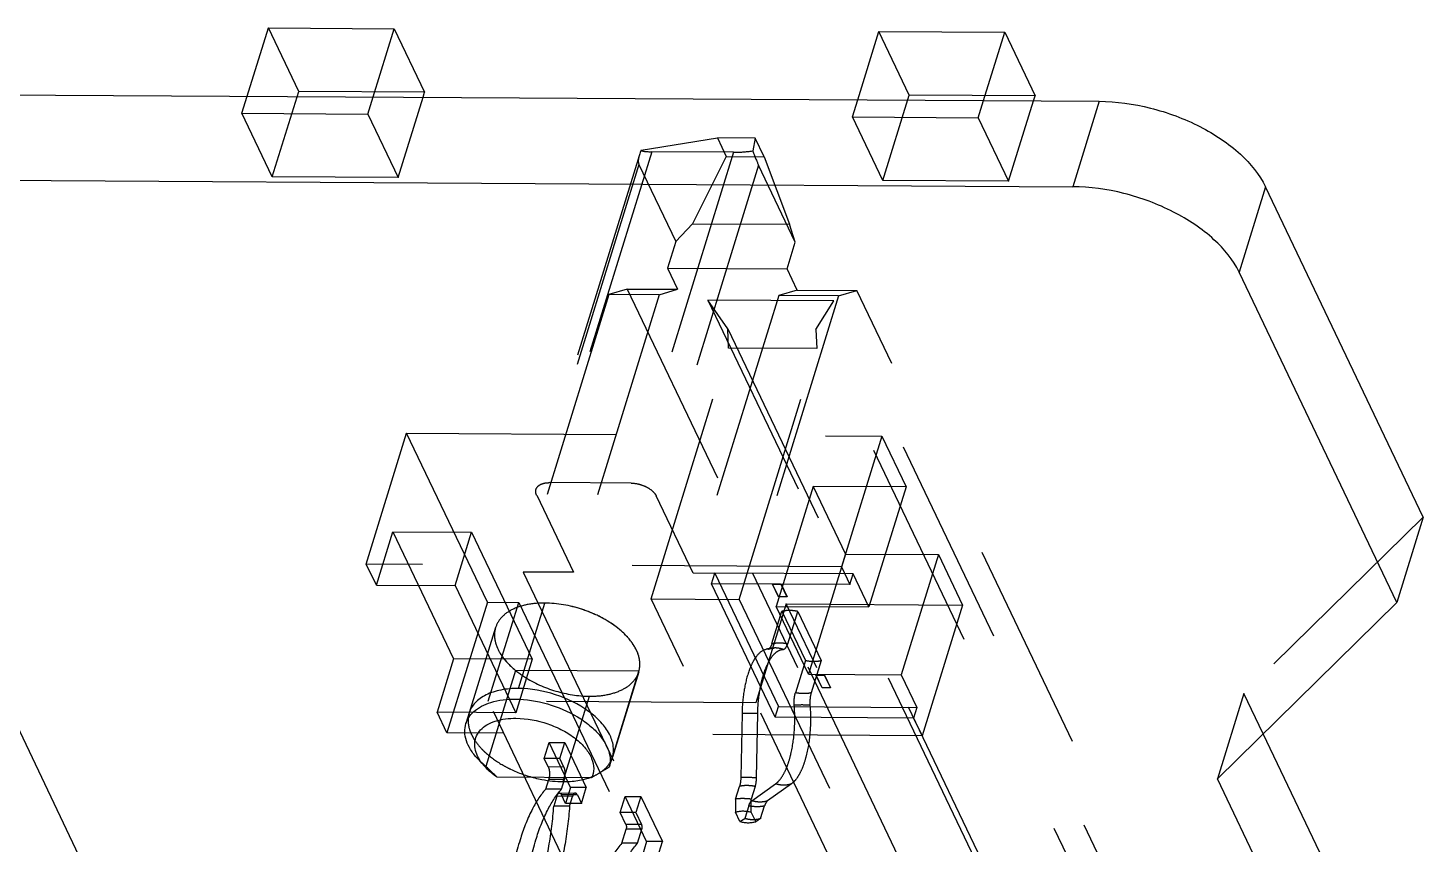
# Model space of a CAD drawing. Header units: millimetres. Extents: x 753 to 1632, y 352 to 973.
# Drawn here: x 1226.53 to 1247.02, y 814.62 to 826.6 of the extents above; entities that cross this region are included whole.
import ezdxf

# ---------------------------------------------------------------- set-up
doc = ezdxf.new("R2010")
doc.units = ezdxf.units.MM
doc.header["$LTSCALE"] = 30.734
doc.linetypes.add('HIDDEN', pattern=[0.2, 0.1, -0.1])
doc.layers.get('0').update_dxf_attribs({"linetype": 'CONTINUOUS'})
doc.layers.add('02___PRT_ALL_AXES', color=7, linetype='CONTINUOUS')
doc.layers.add('DEFAULT_2', color=8, linetype='HIDDEN')

msp = doc.modelspace()

# ---------------------------------------------------------------- linework, layer by layer
at = {"color": 7, "linetype": 'Continuous'}
for p, q in [((1229.74593, 825.59976), (1230.05581, 826.60252)), ((1230.05581, 826.60252), (1231.90325, 826.59153)), ((1231.59337, 825.58877), (1231.90325, 826.59153)), ((1231.90325, 826.59153), (1232.34858, 825.65915)), ((1238.70603, 825.54647), (1239.0159, 826.54922)), ((1239.0159, 826.54922), (1240.86334, 826.53823)), ((1240.55347, 825.53548), (1240.86334, 826.53823)), ((1240.86334, 826.53823), (1241.30868, 825.60585)), ((1153.01796, 826.05614), (1242.24943, 825.52539)), ((1232.32549, 825.58442), (1232.34858, 825.65915)), ((1241.28558, 825.53112), (1241.30868, 825.60585)), ((1242.24943, 825.52539), (1241.86212, 824.27207)), ((1244.69065, 824.27123), (1244.30334, 823.01791)), ((1247.00638, 819.42286), (1244.69065, 824.27123)), ((1247.00638, 819.42286), (1246.61907, 818.16954)), ((1237.45535, 818.44038), (1237.58086, 818.43963)), ((1237.54442, 818.2539), (1237.45535, 818.44038)), ((1237.54642, 818.25158), (1237.45735, 818.43806)), ((1237.57744, 818.43735), (1237.6665, 818.25087)), ((1237.58086, 818.43963), (1237.66992, 818.25315)), ((1237.66992, 818.25315), (1237.54442, 818.2539)), ((1237.6665, 818.25087), (1237.54642, 818.25158)), ((1238.09366, 817.10397), (1238.21917, 817.10322)), ((1238.18273, 816.91749), (1238.09366, 817.10397)), ((1238.09566, 817.10165), (1238.21575, 817.10094)), ((1238.18473, 816.91517), (1238.09566, 817.10165)), ((1238.21575, 817.10094), (1238.30481, 816.91446)), ((1238.21917, 817.10322), (1238.30824, 816.91674)), ((1238.30824, 816.91674), (1238.18273, 816.91749)), ((1238.30481, 816.91446), (1238.18473, 816.91517)), ((1233.00347, 816.54851), (1232.95504, 816.39177)), ((1256.24924, 791.97185), (1244.65733, 816.24141)), ((1233.12389, 815.87926), (1233.23586, 815.75673)), ((1235.0595, 815.75082), (1235.10525, 815.89885)), ((1234.79728, 815.59542), (1233.41478, 815.60365))]:
    msp.add_line(p, q, dxfattribs=at)
at = {"color": 3, "linetype": 'Continuous'}
for p, q in [((1152.63065, 824.80281), (1241.86212, 824.27207)), ((1246.61907, 818.16954), (1244.30334, 823.01791)), ((1243.98638, 815.58195), (1246.61907, 818.16954)), ((1255.86193, 790.71853), (1243.98638, 815.58195))]:
    msp.add_line(p, q, dxfattribs=at)
at = {"color": 7, "linetype": 'Continuous'}
for points, start_tangent, end_tangent in [([(1242.24943, 825.52539), (1243.00167, 825.42654), (1243.72968, 825.1535), (1244.32275, 824.74784), (1244.69065, 824.27123)], (0.99998231, -0.00594787), (0.43099323, -0.90235516)), ([(1233.06623, 816.56395), (1233.32335, 816.70345), (1233.67942, 816.75074)], (0.73289715, 0.68033945), (0.99998231, -0.00594787)), ([(1233.67942, 816.75074), (1234.15057, 816.68099), (1234.59329, 816.49069), (1234.77614, 816.36125), (1234.92071, 816.21719), (1235.06853, 815.91419)], (0.99998231, -0.00594787), (0.14905425, -0.98882902)), ([(1232.95505, 816.39176), (1232.99787, 816.48313), (1233.06623, 816.56395)], (0.29504466, 0.95548346), (0.73289715, 0.68033945)), ([(1233.14001, 815.88845), (1233.08528, 816.11032), (1233.1111, 816.21124), (1233.17146, 816.29988), (1233.26391, 816.37262), (1233.38462, 816.42651), (1233.69039, 816.46976)], (-0.48093724, 0.87675502), (0.99998231, -0.00594787)), ([(1233.69039, 816.46976), (1234.1558, 816.38762), (1234.37544, 816.29249), (1234.56481, 816.16968), (1234.71018, 816.02808), (1234.80104, 815.87795), (1234.83079, 815.73016), (1234.79728, 815.59542)], (0.99998231, -0.00594787), (-0.46020178, -0.88781435)), ([(1233.12391, 815.87927), (1233.02489, 816.00909), (1232.96248, 816.14099), (1232.93889, 816.27016), (1232.95505, 816.39176)], (-0.6747278, 0.73806666), (0.29504466, 0.95548346)), ([(1233.23597, 815.75661), (1233.20786, 815.78905), (1233.14001, 815.88845)], (-0.67473648, 0.73805872), (-0.48093724, 0.87675502)), ([(1235.06853, 815.91419), (1235.07277, 815.87196), (1235.0595, 815.75082)], (0.14905425, -0.98882902), (-0.27141317, -0.96246293)), ([(1233.41478, 815.60365), (1233.36486, 815.63973), (1233.23597, 815.75661)], (-0.82537618, 0.56458318), (-0.67473648, 0.73805872)), ([(1235.0595, 815.75082), (1234.79728, 815.59542)], (-0.85462305, -0.51924891), (-0.86725449, -0.4978651))]:
    msp.add_spline(points, degree=3, dxfattribs=dict(at, start_tangent=start_tangent, end_tangent=end_tangent))
at = {"color": 3, "linetype": 'Continuous', "start_tangent": (-0.43099323, 0.90235516), "end_tangent": (-0.99998231, 0.00594787)}
msp.add_spline([(1244.30334, 823.01791), (1243.93544, 823.49452), (1243.34237, 823.90018), (1242.61436, 824.17321), (1241.86212, 824.27207)], degree=3, dxfattribs=at)
at = {"layer": '02___PRT_ALL_AXES', "color": 8, "linetype": 'HIDDEN'}
for p, q in [((1233.72784, 816.9074), (1234.11514, 818.16073)), ((1233.39076, 817.80175), (1233.00345, 816.54843)), ((1235.49268, 817.15221), (1235.10538, 815.89889)), ((1234.39888, 815.59779), (1234.7683, 816.79324))]:
    msp.add_line(p, q, dxfattribs=at)
at = {"layer": '02___PRT_ALL_AXES', "color": 7, "linetype": 'Continuous'}
msp.add_line((1234.38099, 815.53992), (1234.39888, 815.59779), dxfattribs=at)
at = {"layer": '02___PRT_ALL_AXES', "color": 3, "linetype": 'Continuous'}
msp.add_arc((1234.46054, 816.49547), 0.94943, 283.302558, 287.475496, dxfattribs=at)
at = {"layer": '02___PRT_ALL_AXES', "color": 8, "linetype": 'HIDDEN'}
for points, start_tangent, end_tangent in [([(1234.11514, 818.16073), (1233.85499, 818.13736), (1233.63757, 818.06574), (1233.47905, 817.9511), (1233.3908, 817.80182)], (-0.99998231, 0.00594787), (-0.29533565, -0.95539356)), ([(1235.49264, 817.15214), (1235.50541, 817.31583), (1235.44826, 817.49011), (1235.32491, 817.66353), (1235.14348, 817.82468), (1234.65722, 818.0693), (1234.11514, 818.16073)], (0.29533565, 0.95539356), (-0.99998231, 0.00594787)), ([(1233.3908, 817.80182), (1233.38027, 817.62314), (1233.45219, 817.43311), (1233.60098, 817.24648), (1233.81509, 817.07776)], (-0.29533565, -0.95539356), (0.84133856, -0.54050849)), ([(1233.81509, 817.07776), (1234.27346, 816.86989), (1234.7683, 816.79324)], (0.84133856, -0.54050849), (0.99998231, -0.00594787)), ([(1234.7683, 816.79324), (1235.02845, 816.8166), (1235.24587, 816.88823), (1235.40439, 817.00287), (1235.49264, 817.15214)], (0.99998231, -0.00594787), (0.29533565, 0.95539356)), ([(1233.0035, 816.5485), (1232.98713, 816.44069), (1232.98871, 816.40316)], (-0.29533565, -0.95539356), (0.08767575, -0.99614907)), ([(1232.98871, 816.40316), (1232.99462, 816.36046), (1233.03832, 816.2297)], (0.08767575, -0.99614907), (0.43099323, -0.90235516)), ([(1233.03832, 816.2297), (1233.06709, 816.17604), (1233.18897, 816.01812)], (0.43099323, -0.90235516), (0.69166876, -0.72221487)), ([(1233.18897, 816.01812), (1233.25594, 815.9538), (1233.50196, 815.77958)], (0.69166876, -0.72221487), (0.86911059, -0.49461781)), ([(1234.91587, 815.66695), (1234.96262, 815.69982), (1235.06841, 815.81688)], (0.84594403, 0.53327169), (0.51832544, 0.85518346)), ([(1235.06841, 815.81688), (1235.10533, 815.89882)], (0.51832544, 0.85518346), (0.29533565, 0.95539356)), ([(1233.50196, 815.77958), (1233.61079, 815.72267), (1233.96641, 815.59449)], (0.86911059, -0.49461781), (0.96973182, -0.24417248)), ([(1234.74565, 815.58986), (1234.79218, 815.60601), (1234.91587, 815.66695)], (0.95362461, 0.30099851), (0.84594403, 0.53327169))]:
    msp.add_spline(points, degree=3, dxfattribs=dict(at, start_tangent=start_tangent, end_tangent=end_tangent))
at = {"layer": '02___PRT_ALL_AXES', "color": 3, "linetype": 'Continuous'}
for points, start_tangent, end_tangent in [([(1233.72784, 816.9074), (1233.46768, 816.88404), (1233.25027, 816.81242), (1233.09174, 816.69778), (1233.0035, 816.5485)], (-0.99998231, 0.00594787), (-0.29533565, -0.95539356)), ([(1235.10533, 815.89882), (1235.11811, 816.0625), (1235.06095, 816.23678), (1234.9376, 816.41021), (1234.75617, 816.57136), (1234.26992, 816.81598), (1233.72784, 816.9074)], (0.29533565, 0.95539356), (-0.99998231, 0.00594787)), ([(1233.96641, 815.59449), (1234.07137, 815.57123), (1234.38099, 815.53992)], (0.96973182, -0.24417248), (0.99998231, -0.00594787)), ([(1234.38099, 815.53992), (1234.4595, 815.54156), (1234.679, 815.57151)], (0.99998231, -0.00594787), (0.97300489, 0.23078449))]:
    msp.add_spline(points, degree=3, dxfattribs=dict(at, start_tangent=start_tangent, end_tangent=end_tangent))
at = {"layer": 'DEFAULT_2', "color": 8, "linetype": 'HIDDEN'}
for p, q in [((1230.50114, 825.67014), (1230.05581, 826.60252)), ((1239.46123, 825.61684), (1239.0159, 826.54922)), ((1230.11383, 824.41681), (1230.50114, 825.67014)), ((1232.34858, 825.65915), (1230.50114, 825.67014)), ((1229.6685, 825.34919), (1229.74593, 825.59976)), ((1231.51594, 825.3382), (1231.59337, 825.58877)), ((1231.96127, 824.40583), (1232.32549, 825.58442)), ((1238.62859, 825.2959), (1238.70603, 825.54647)), ((1239.07393, 824.36352), (1239.46123, 825.61684)), ((1241.30868, 825.60585), (1239.46123, 825.61684)), ((1240.47604, 825.28491), (1240.55347, 825.53548)), ((1240.92137, 824.35253), (1241.28558, 825.53112)), ((1230.11383, 824.41681), (1229.6685, 825.34919)), ((1229.6685, 825.34919), (1231.51594, 825.3382)), ((1231.51594, 825.3382), (1231.96127, 824.40583)), ((1238.62859, 825.2959), (1240.47604, 825.28491)), ((1239.07393, 824.36352), (1238.62859, 825.2959)), ((1240.47604, 825.28491), (1240.92137, 824.35253)), ((1235.52705, 824.80617), (1236.64693, 824.98928)), ((1237.20116, 824.98598), (1236.64693, 824.98928)), ((1236.64693, 824.98928), (1236.77756, 824.71578)), ((1237.20116, 824.98598), (1237.16472, 824.79643)), ((1237.3318, 824.71248), (1237.20116, 824.98598)), ((1235.50099, 824.73768), (1233.98445, 819.83015)), ((1235.68282, 824.78468), (1234.18201, 819.92805)), ((1236.88366, 824.77754), (1235.38285, 819.92091)), ((1236.88366, 824.77754), (1235.68282, 824.78468)), ((1236.77756, 824.71578), (1236.28306, 823.72918)), ((1236.77756, 824.71578), (1237.3318, 824.71248)), ((1237.3318, 824.71248), (1237.70392, 823.72073)), ((1235.49477, 824.59985), (1233.99396, 819.74323)), ((1235.49477, 824.59985), (1236.03511, 823.46857)), ((1237.24984, 824.58941), (1235.74903, 819.73279)), ((1237.79018, 823.45813), (1237.24984, 824.58941)), ((1231.96127, 824.40583), (1230.11383, 824.41681)), ((1240.92137, 824.35253), (1239.07393, 824.36352)), ((1236.28306, 823.72918), (1236.03511, 823.46857)), ((1236.28306, 823.72918), (1237.70392, 823.72073)), ((1237.79018, 823.45813), (1237.70392, 823.72073)), ((1236.03511, 823.46857), (1235.91408, 823.0769)), ((1237.66915, 823.06646), (1237.79018, 823.45813)), ((1235.91408, 823.0769), (1237.66915, 823.06646)), ((1235.91408, 823.0769), (1236.06252, 822.76611)), ((1237.81759, 822.75567), (1237.66915, 823.06646)), ((1235.05407, 822.68963), (1233.79532, 818.61633)), ((1235.79304, 822.68524), (1234.5343, 818.61194)), ((1235.32354, 822.77051), (1235.05407, 822.68963)), ((1235.79304, 822.68524), (1235.05407, 822.68963)), ((1235.32354, 822.77051), (1236.06252, 822.76611)), ((1235.32354, 822.77051), (1245.77106, 800.8969)), ((1235.79304, 822.68524), (1236.06252, 822.76611)), ((1237.54811, 822.6748), (1236.28937, 818.6015)), ((1238.35367, 822.59753), (1236.50623, 822.60852)), ((1236.50623, 822.60852), (1242.27924, 810.52178)), ((1236.79979, 822.18539), (1236.50623, 822.60852)), ((1238.42565, 822.66958), (1237.1669, 818.59628)), ((1237.81759, 822.75567), (1237.54811, 822.6748)), ((1238.42565, 822.66958), (1237.54811, 822.6748)), ((1237.81759, 822.75567), (1238.69513, 822.75045)), ((1238.093, 822.1777), (1238.35367, 822.59753)), ((1248.65275, 801.03472), (1238.35367, 822.59753)), ((1238.42565, 822.66958), (1238.69513, 822.75045)), ((1244.50673, 810.58291), (1238.69513, 822.75045)), ((1236.81076, 821.90441), (1236.79979, 822.18539)), ((1236.79979, 822.18539), (1242.5728, 810.09866)), ((1238.093, 822.1777), (1238.10397, 821.89672)), ((1248.21395, 800.98785), (1238.093, 822.1777)), ((1235.67305, 818.22277), (1236.81076, 821.90441)), ((1238.10397, 821.89672), (1236.81076, 821.90441)), ((1236.96626, 818.21508), (1238.10397, 821.89672)), ((1231.49245, 818.73416), (1232.08552, 820.65332)), ((1232.08552, 820.65332), (1239.05961, 820.61183)), ((1233.2701, 818.17319), (1232.08552, 820.65332)), ((1239.05961, 820.61183), (1238.46655, 818.69268)), ((1239.05961, 820.61183), (1239.41588, 819.86593)), ((1235.38285, 819.92091), (1234.18201, 819.92805)), ((1233.99396, 819.74323), (1234.5343, 818.61194)), ((1236.28937, 818.6015), (1235.74903, 819.73279)), ((1238.05339, 819.87403), (1237.50874, 818.11155)), ((1239.41588, 819.86593), (1238.05339, 819.87403)), ((1238.05339, 819.87403), (1238.52841, 818.8795)), ((1239.41588, 819.86593), (1238.87123, 818.10345)), ((1247.00638, 819.42286), (1244.37368, 816.83528)), ((1231.6409, 818.42337), (1231.88297, 819.2067)), ((1231.88297, 819.2067), (1233.03762, 819.19983)), ((1231.88297, 819.2067), (1232.77363, 817.34194)), ((1232.79555, 818.4165), (1233.03762, 819.19983)), ((1233.03762, 819.19983), (1233.92828, 817.33507)), ((1238.46655, 818.69268), (1231.49245, 818.73416)), ((1231.6409, 818.42337), (1231.49245, 818.73416)), ((1238.52841, 818.8795), (1237.98376, 817.11701)), ((1238.46655, 818.69268), (1238.59124, 818.43162)), ((1238.52841, 818.8795), (1239.8909, 818.87139)), ((1239.8909, 818.87139), (1239.34625, 817.10891)), ((1239.8909, 818.87139), (1240.2442, 818.13171)), ((1234.5343, 818.61194), (1233.79532, 818.61633)), ((1233.79532, 818.61633), (1244.53973, 796.12115)), ((1237.1669, 818.59628), (1236.28937, 818.6015)), ((1236.55906, 818.4437), (1236.60747, 818.60037)), ((1238.63966, 818.58828), (1236.60747, 818.60037)), ((1236.60747, 818.60037), (1237.54267, 816.64237)), ((1243.12695, 806.11795), (1237.1669, 818.59628)), ((1238.59124, 818.43162), (1238.63966, 818.58828)), ((1238.87123, 818.10345), (1238.63966, 818.58828)), ((1231.6409, 818.42337), (1232.79555, 818.4165)), ((1232.79555, 818.4165), (1233.68622, 816.55175)), ((1238.59124, 818.43162), (1236.55906, 818.4437)), ((1237.49426, 816.48571), (1236.55906, 818.4437)), ((1233.2701, 818.17319), (1232.67704, 816.25404)), ((1233.2701, 818.17319), (1233.73196, 818.17044)), ((1233.28414, 816.72129), (1233.73196, 818.17044)), ((1233.73196, 818.17044), (1244.04885, 796.57034)), ((1235.67305, 818.22277), (1236.96626, 818.21508)), ((1241.44605, 806.13604), (1235.67305, 818.22277)), ((1236.96626, 818.21508), (1246.96844, 797.27386)), ((1237.65778, 818.14709), (1237.20996, 816.69794)), ((1237.50874, 818.11155), (1238.87123, 818.10345)), ((1237.98376, 817.11701), (1237.50874, 818.11155)), ((1237.65778, 818.14709), (1240.2442, 818.13171)), ((1243.40406, 806.1163), (1237.65778, 818.14709)), ((1240.2442, 818.13171), (1239.65114, 816.21256)), ((1237.44762, 817.56561), (1237.59414, 818.03975)), ((1237.59414, 818.03975), (1237.93851, 817.31875)), ((1237.67855, 817.56424), (1237.82507, 818.03837)), ((1237.82507, 818.03837), (1238.16944, 817.31737)), ((1233.39076, 817.80175), (1233.00347, 816.54851)), ((1237.3925, 817.48439), (1237.33772, 817.47349)), ((1232.77363, 817.34194), (1232.53157, 816.55861)), ((1233.92828, 817.33507), (1232.77363, 817.34194)), ((1233.92828, 817.33507), (1233.68622, 816.55175)), ((1237.93851, 817.31875), (1237.792, 816.84461)), ((1238.16944, 817.31737), (1238.02293, 816.84324)), ((1233.68511, 817.17157), (1233.24939, 815.76158)), ((1235.49522, 817.16081), (1233.68511, 817.17157)), ((1235.10525, 815.89885), (1235.49522, 817.16081)), ((1237.98376, 817.11701), (1239.34625, 817.10891)), ((1239.34625, 817.10891), (1239.57486, 816.63029)), ((1226.084, 816.94406), (1237.95956, 792.08064)), ((1237.20996, 816.69794), (1233.28414, 816.72129)), ((1234.68249, 813.79362), (1233.28414, 816.72129)), ((1238.6083, 813.77027), (1237.20996, 816.69794)), ((1237.49426, 816.48571), (1237.54267, 816.64237)), ((1237.54267, 816.64237), (1239.57486, 816.63029)), ((1244.37368, 816.83528), (1243.98638, 815.58195)), ((1244.65733, 816.24141), (1244.37368, 816.83528)), ((1233.68622, 816.55175), (1232.53157, 816.55861)), ((1232.67704, 816.25404), (1232.53157, 816.55861)), ((1237.00823, 816.53911), (1236.99, 815.59847)), ((1237.22093, 815.5971), (1237.23916, 816.53773)), ((1239.52644, 816.47362), (1237.49426, 816.48571)), ((1239.57486, 816.63029), (1239.52644, 816.47362)), ((1239.52644, 816.47362), (1239.65114, 816.21256)), ((1239.65114, 816.21256), (1232.67704, 816.25404)), ((1234.10454, 815.87975), (1234.17716, 816.11475)), ((1234.17716, 816.11475), (1234.40809, 816.11338)), ((1234.49186, 815.45587), (1234.17716, 816.11475)), ((1234.33547, 815.87838), (1234.40809, 816.11338)), ((1234.40809, 816.11338), (1234.72279, 815.4545)), ((1233.24939, 815.76158), (1233.12389, 815.87926)), ((1234.33547, 815.87838), (1234.10454, 815.87975)), ((1234.16392, 815.75543), (1234.10454, 815.87975)), ((1234.39485, 815.75406), (1234.33547, 815.87838)), ((1234.39485, 815.75406), (1234.16392, 815.75543)), ((1234.12685, 815.42979), (1234.17105, 815.5728)), ((1234.35778, 815.42841), (1234.12685, 815.42979)), ((1234.40198, 815.57142), (1234.17105, 815.5728)), ((1234.35778, 815.42841), (1234.40198, 815.57142)), ((1234.49186, 815.45587), (1234.41924, 815.22087)), ((1234.72279, 815.4545), (1234.49186, 815.45587)), ((1234.65017, 815.2195), (1234.72279, 815.4545)), ((1236.91369, 815.28401), (1236.97114, 815.46991)), ((1237.20207, 815.46854), (1237.14463, 815.28263)), ((1237.15189, 815.25951), (1237.50097, 815.50747)), ((1237.7319, 815.5061), (1237.38282, 815.25814)), ((1234.2898, 815.32416), (1234.24561, 815.18115)), ((1234.52073, 815.32279), (1234.2898, 815.32416)), ((1234.32917, 815.37335), (1234.5601, 815.37198)), ((1234.5908, 815.34381), (1234.35987, 815.34519)), ((1234.41924, 815.22087), (1234.35987, 815.34519)), ((1234.65017, 815.2195), (1234.41924, 815.22087)), ((1234.47654, 815.17978), (1234.52073, 815.32279)), ((1234.5908, 815.34381), (1234.65017, 815.2195)), ((1235.22057, 815.08594), (1235.29319, 815.32094)), ((1235.29319, 815.32094), (1235.52412, 815.31957)), ((1235.60789, 814.66206), (1235.29319, 815.32094)), ((1235.52412, 815.31957), (1235.4515, 815.08457)), ((1235.52412, 815.31957), (1235.83882, 814.66069)), ((1236.91369, 815.28401), (1236.91251, 815.08952)), ((1237.14344, 815.08815), (1237.14463, 815.28263)), ((1234.47654, 815.17978), (1234.24561, 815.18115)), ((1235.4515, 815.08457), (1235.22057, 815.08594)), ((1235.3037, 814.9119), (1235.22057, 815.08594)), ((1235.4515, 815.08457), (1235.53463, 814.91052)), ((1236.97752, 814.95342), (1236.91251, 815.08952)), ((1236.97752, 814.95342), (1237.05024, 814.99812)), ((1237.10769, 815.18402), (1237.05024, 814.99812)), ((1237.14344, 815.08815), (1237.20845, 814.95204)), ((1237.28117, 814.99674), (1237.20845, 814.95204)), ((1237.28117, 814.99674), (1237.33862, 815.18265)), ((1235.24288, 814.63598), (1235.30644, 814.84165)), ((1235.53463, 814.91052), (1235.3037, 814.9119)), ((1235.53737, 814.84028), (1235.30644, 814.84165)), ((1235.47381, 814.6346), (1235.53737, 814.84028)), ((1235.47381, 814.6346), (1235.24288, 814.63598)), ((1235.60789, 814.66206), (1235.53527, 814.42706)), ((1235.83882, 814.66069), (1235.60789, 814.66206)), ((1235.7662, 814.42569), (1235.83882, 814.66069))]:
    msp.add_line(p, q, dxfattribs=at)
for centre, radius, start, end in [((1237.49649, 817.15642), 0.34533, 92.329456, 109.282855), ((1237.0666, 808.60941), 7.92991, 89.642864, 90.421762), ((1237.04368, 805.04353), 11.49587, 89.025714, 89.639439), ((1237.04837, 807.66877), 7.92991, 89.642864, 90.421762), ((1237.02546, 804.10289), 11.49587, 89.025714, 89.639439)]:
    msp.add_arc(centre, radius, start, end, dxfattribs=at)
for centre, major_axis, ratio, start_param, end_param in [((1235.90595, 825.03205), (0.39518, 0.4536), 0.31821839, -3.94143932, -3.27847843), ((1235.84574, 824.83718), (0.32144, 0.02571), 0.14250977, -3.02150798, -2.11367254), ((1237.04658, 824.83004), (0.32144, 0.02571), 0.14250977, -2.11367254, -1.20583711), ((1237.10679, 825.0249), (-0.16697, 0.47367), 0.04802013, -4.22605415, -3.56309326), ((1237.17168, 814.78796), (0.37664, -0.21211), 0.62454851, 8.26298178, 8.89862919), ((1236.94928, 815.2536), (0.37664, -0.21211), 0.62454851, -1.16179618, -0.52614877)]:
    msp.add_ellipse(centre, major_axis=major_axis, ratio=ratio, start_param=start_param, end_param=end_param, dxfattribs=at)
for points, start_tangent, end_tangent in [([(1233.98446, 819.83019), (1234.00854, 819.87088), (1234.05177, 819.90215), (1234.11106, 819.92168), (1234.18201, 819.92805)], (0.29566178, 0.95529268), (0.99998231, -0.00594787)), ([(1235.38285, 819.92091), (1235.49569, 819.90608), (1235.60488, 819.86512), (1235.69384, 819.80428), (1235.74903, 819.73279)], (0.99998231, -0.00594787), (0.43099323, -0.90235516)), ([(1233.99396, 819.74323), (1233.98068, 819.78805), (1233.98446, 819.83019)], (-0.43099323, 0.90235516), (0.29566178, 0.95529268)), ([(1234.11514, 818.16073), (1233.85495, 818.13737), (1233.63765, 818.06577), (1233.47907, 817.95116), (1233.39082, 817.80191)], (-0.99998231, 0.00594787), (-0.29548916, -0.95534609)), ([(1235.49522, 817.16081), (1235.50425, 817.32419), (1235.44438, 817.49747), (1235.31949, 817.66943), (1235.1377, 817.8289), (1234.91077, 817.96556), (1234.65344, 818.07054), (1234.11514, 818.16073)], (0.27141317, 0.96246293), (-0.99998231, 0.00594787)), ([(1237.70366, 818.05151), (1237.67471, 818.0509), (1237.59414, 818.03975)], (-0.99998231, 0.00594787), (-0.97218933, -0.23419628)), ([(1237.82507, 818.03837), (1237.79426, 818.04396), (1237.70366, 818.05151)], (-0.97951484, 0.20137201), (-0.99998231, 0.00594787)), ([(1233.39082, 817.80191), (1233.37664, 817.64988), (1233.42329, 817.48799), (1233.52812, 817.32544), (1233.68511, 817.17157)], (-0.29548916, -0.95534609), (0.77603127, -0.63069443)), ([(1237.33771, 817.47361), (1237.21275, 817.36976), (1237.15717, 817.27715), (1237.10846, 817.16093), (1237.03743, 816.87244), (1237.00823, 816.53911)], (-0.94296443, -0.3328935), (-0.01937593, -0.99981227)), ([(1237.23916, 816.53773), (1237.27288, 816.89802), (1237.30854, 817.0599), (1237.35518, 817.20176), (1237.41111, 817.31844), (1237.47432, 817.40576), (1237.54259, 817.46061), (1237.61338, 817.481)], (0.01937593, 0.99981227), (0.99922656, 0.03932285)), ([(1237.48245, 817.50146), (1237.33771, 817.47363)], (-0.99922656, -0.03932285), (-0.94303399, -0.33269639)), ([(1237.44762, 817.56561), (1237.42301, 817.51115), (1237.3925, 817.48435)], (-0.29524737, -0.95542084), (-0.94277967, -0.3334164)), ([(1237.3925, 817.48434), (1237.41399, 817.49103), (1237.48245, 817.50146)], (0.94303399, 0.33269639), (0.99922656, 0.03932285)), ([(1237.44762, 817.56561), (1237.47326, 817.57087), (1237.55714, 817.57738)], (0.97218933, 0.23419628), (0.99998231, -0.00594787)), ([(1237.61338, 817.481), (1237.48245, 817.50147)], (-0.94030049, 0.34034541), (-0.9992257, -0.03934452)), ([(1237.55714, 817.57738), (1237.58684, 817.57642), (1237.67855, 817.56424)], (0.99998231, -0.00594787), (0.97951484, -0.20137201)), ([(1237.61338, 817.481), (1237.64946, 817.50361), (1237.66528, 817.52977), (1237.67855, 817.56424)], (0.99922656, 0.03932285), (0.29524737, 0.95542084)), ([(1237.93851, 817.31875), (1237.96932, 817.31316), (1238.05993, 817.30561)], (0.97951484, -0.20137201), (0.99998231, -0.00594787)), ([(1238.05993, 817.30561), (1238.08888, 817.30622), (1238.16944, 817.31737)], (0.99998231, -0.00594787), (0.97218933, 0.23419628)), ([(1237.77473, 816.66108), (1237.77548, 816.75764), (1237.792, 816.84461)], (-0.07799764, 0.99695354), (0.29524737, 0.95542084)), ([(1237.91341, 816.83148), (1237.88371, 816.83243), (1237.792, 816.84461)], (-0.99998231, 0.00594787), (-0.97951484, 0.20137201)), ([(1238.02293, 816.84324), (1237.99729, 816.83799), (1237.91341, 816.83148)], (-0.97218933, -0.23419628), (-0.99998231, 0.00594787)), ([(1238.02293, 816.84324), (1238.00641, 816.75627), (1238.00566, 816.65971)], (-0.29524737, -0.95542084), (0.07799764, -0.99695354)), ([(1237.50097, 815.50747), (1237.56782, 815.57314), (1237.62894, 815.67044), (1237.68204, 815.79579), (1237.72528, 815.94476), (1237.7763, 816.2914), (1237.77473, 816.66108)], (0.81525614, 0.57910053), (-0.07799764, 0.99695354)), ([(1238.00566, 816.65971), (1238.00723, 816.29003), (1237.95621, 815.94339), (1237.91298, 815.79442), (1237.85987, 815.66906), (1237.79875, 815.57177), (1237.7319, 815.5061)], (0.07799764, -0.99695354), (-0.81525614, -0.57910053)), ([(1238.00566, 816.65971), (1237.9543, 816.66323), (1237.77473, 816.66108)], (-0.99558912, 0.09382057), (-0.99811308, -0.06140266)), ([(1233.41478, 815.60365), (1233.24939, 815.76158)], (-0.73991788, 0.6726972), (-0.70955005, 0.70465505)), ([(1234.16392, 815.75543), (1234.17629, 815.71675), (1234.18199, 815.66847), (1234.17105, 815.5728)], (0.43099323, -0.90235516), (-0.29524737, -0.95542084)), ([(1234.40198, 815.57142), (1234.41292, 815.6671), (1234.40722, 815.71538), (1234.39485, 815.75406)], (0.29524737, 0.95542084), (-0.43099323, 0.90235516)), ([(1234.12685, 815.42979), (1233.92119, 815.11846), (1233.75035, 814.68611)], (-0.66828764, -0.74390297), (-0.29524737, -0.95542084)), ([(1233.98128, 814.68474), (1234.15212, 815.11709), (1234.35778, 815.42841)], (0.29524737, 0.95542084), (0.66828764, 0.74390297)), ([(1236.99, 815.59847), (1236.98827, 815.5639), (1236.97114, 815.46991)], (-0.01937593, -0.99981227), (-0.29524737, -0.95542084)), ([(1237.08066, 815.48168), (1237.05171, 815.48107), (1236.97114, 815.46991)], (-0.99998231, 0.00594787), (-0.97218933, -0.23419628)), ([(1237.20207, 815.46854), (1237.17126, 815.47413), (1237.08066, 815.48168)], (-0.97951484, 0.20137201), (-0.99998231, 0.00594787)), ([(1237.20207, 815.46854), (1237.20965, 815.49742), (1237.22093, 815.5971)], (0.29524737, 0.95542084), (0.01937593, 0.99981227)), ([(1237.61836, 815.48746), (1237.58891, 815.48885), (1237.50097, 815.50747)], (-0.99998231, 0.00594787), (-0.94736271, 0.3201623)), ([(1237.7319, 815.5061), (1237.64756, 815.4885), (1237.61836, 815.48746)], (-0.94398727, -0.32998188), (-0.99998231, 0.00594787)), ([(1234.2898, 815.32416), (1234.30737, 815.36046), (1234.32912, 815.37335)], (0.29524737, 0.95542084), (0.99999288, -0.00377348)), ([(1234.32912, 815.37335), (1234.3374, 815.37151), (1234.35987, 815.34519)], (0.99999288, -0.00377348), (0.43099323, -0.90235516)), ([(1234.56005, 815.37197), (1234.5383, 815.35908), (1234.52073, 815.32279)], (-0.99999288, 0.00377348), (-0.29524737, -0.95542084)), ([(1234.5908, 815.34381), (1234.58394, 815.35581), (1234.56005, 815.37197)], (-0.43099323, 0.90235516), (-0.99999288, 0.00377348)), ([(1237.02153, 815.29033), (1236.99263, 815.29006), (1236.91369, 815.28401)], (-0.99998231, 0.00594787), (-0.99071644, -0.13594461)), ([(1237.14463, 815.28263), (1237.11316, 815.28584), (1237.02153, 815.29033)], (-0.99346233, 0.11416038), (-0.99998231, 0.00594787)), ([(1237.10769, 815.18402), (1237.12753, 815.2309), (1237.15189, 815.25951)], (0.29524737, 0.95542084), (0.81525614, 0.57910053)), ([(1237.26928, 815.2395), (1237.23984, 815.24089), (1237.15189, 815.25951)], (-0.99998231, 0.00594787), (-0.94736271, 0.3201623)), ([(1237.38282, 815.25814), (1237.29849, 815.24054), (1237.26928, 815.2395)], (-0.94398727, -0.32998188), (-0.99998231, 0.00594787)), ([(1237.38282, 815.25814), (1237.35846, 815.22953), (1237.33862, 815.18265)], (-0.81525614, -0.57910053), (-0.29524737, -0.95542084)), ([(1234.04724, 814.06453), (1234.17286, 814.59155), (1234.24561, 815.18115)], (0.29524737, 0.95542084), (0.072938, 0.99733648)), ([(1234.47654, 815.17978), (1234.40379, 814.59018), (1234.27817, 814.06315)], (-0.072938, -0.99733648), (-0.29524737, -0.95542084)), ([(1237.16997, 814.97953), (1237.14032, 814.98084), (1237.05024, 814.99812)], (-0.99998231, 0.00594787), (-0.95748326, 0.28848882)), ([(1237.22911, 815.17088), (1237.1994, 815.17184), (1237.10769, 815.18402)], (-0.99998231, 0.00594787), (-0.97951484, 0.20137201)), ([(1237.28117, 814.99674), (1237.25488, 814.98914), (1237.16997, 814.97953)], (-0.94738868, -0.32008543), (-0.99998231, 0.00594787)), ([(1237.33862, 815.18265), (1237.31299, 815.17739), (1237.22911, 815.17088)], (-0.97218933, -0.23419628), (-0.99998231, 0.00594787)), ([(1235.3037, 814.9119), (1235.31065, 814.87845), (1235.30644, 814.84165)], (0.43099323, -0.90235516), (-0.29524737, -0.95542084)), ([(1235.53737, 814.84028), (1235.54158, 814.87708), (1235.53463, 814.91052)], (0.29524737, 0.95542084), (-0.43099323, 0.90235516)), ([(1233.75035, 814.68611), (1233.61668, 814.11262), (1233.54545, 813.46924)], (-0.29524737, -0.95542084), (-0.05710629, -0.9983681)), ([(1233.77638, 813.46787), (1233.84761, 814.11124), (1233.98128, 814.68474)], (0.05710629, 0.9983681), (0.29524737, 0.95542084)), ([(1235.24288, 814.63598), (1235.03722, 814.32465), (1234.86637, 813.8923)], (-0.66828764, -0.74390297), (-0.29524737, -0.95542084)), ([(1235.0973, 813.89093), (1235.26815, 814.32328), (1235.47381, 814.6346)], (0.29524737, 0.95542084), (0.66828764, 0.74390297))]:
    msp.add_spline(points, degree=3, dxfattribs=dict(at, start_tangent=start_tangent, end_tangent=end_tangent))

doc.saveas('drawing.dxf')
